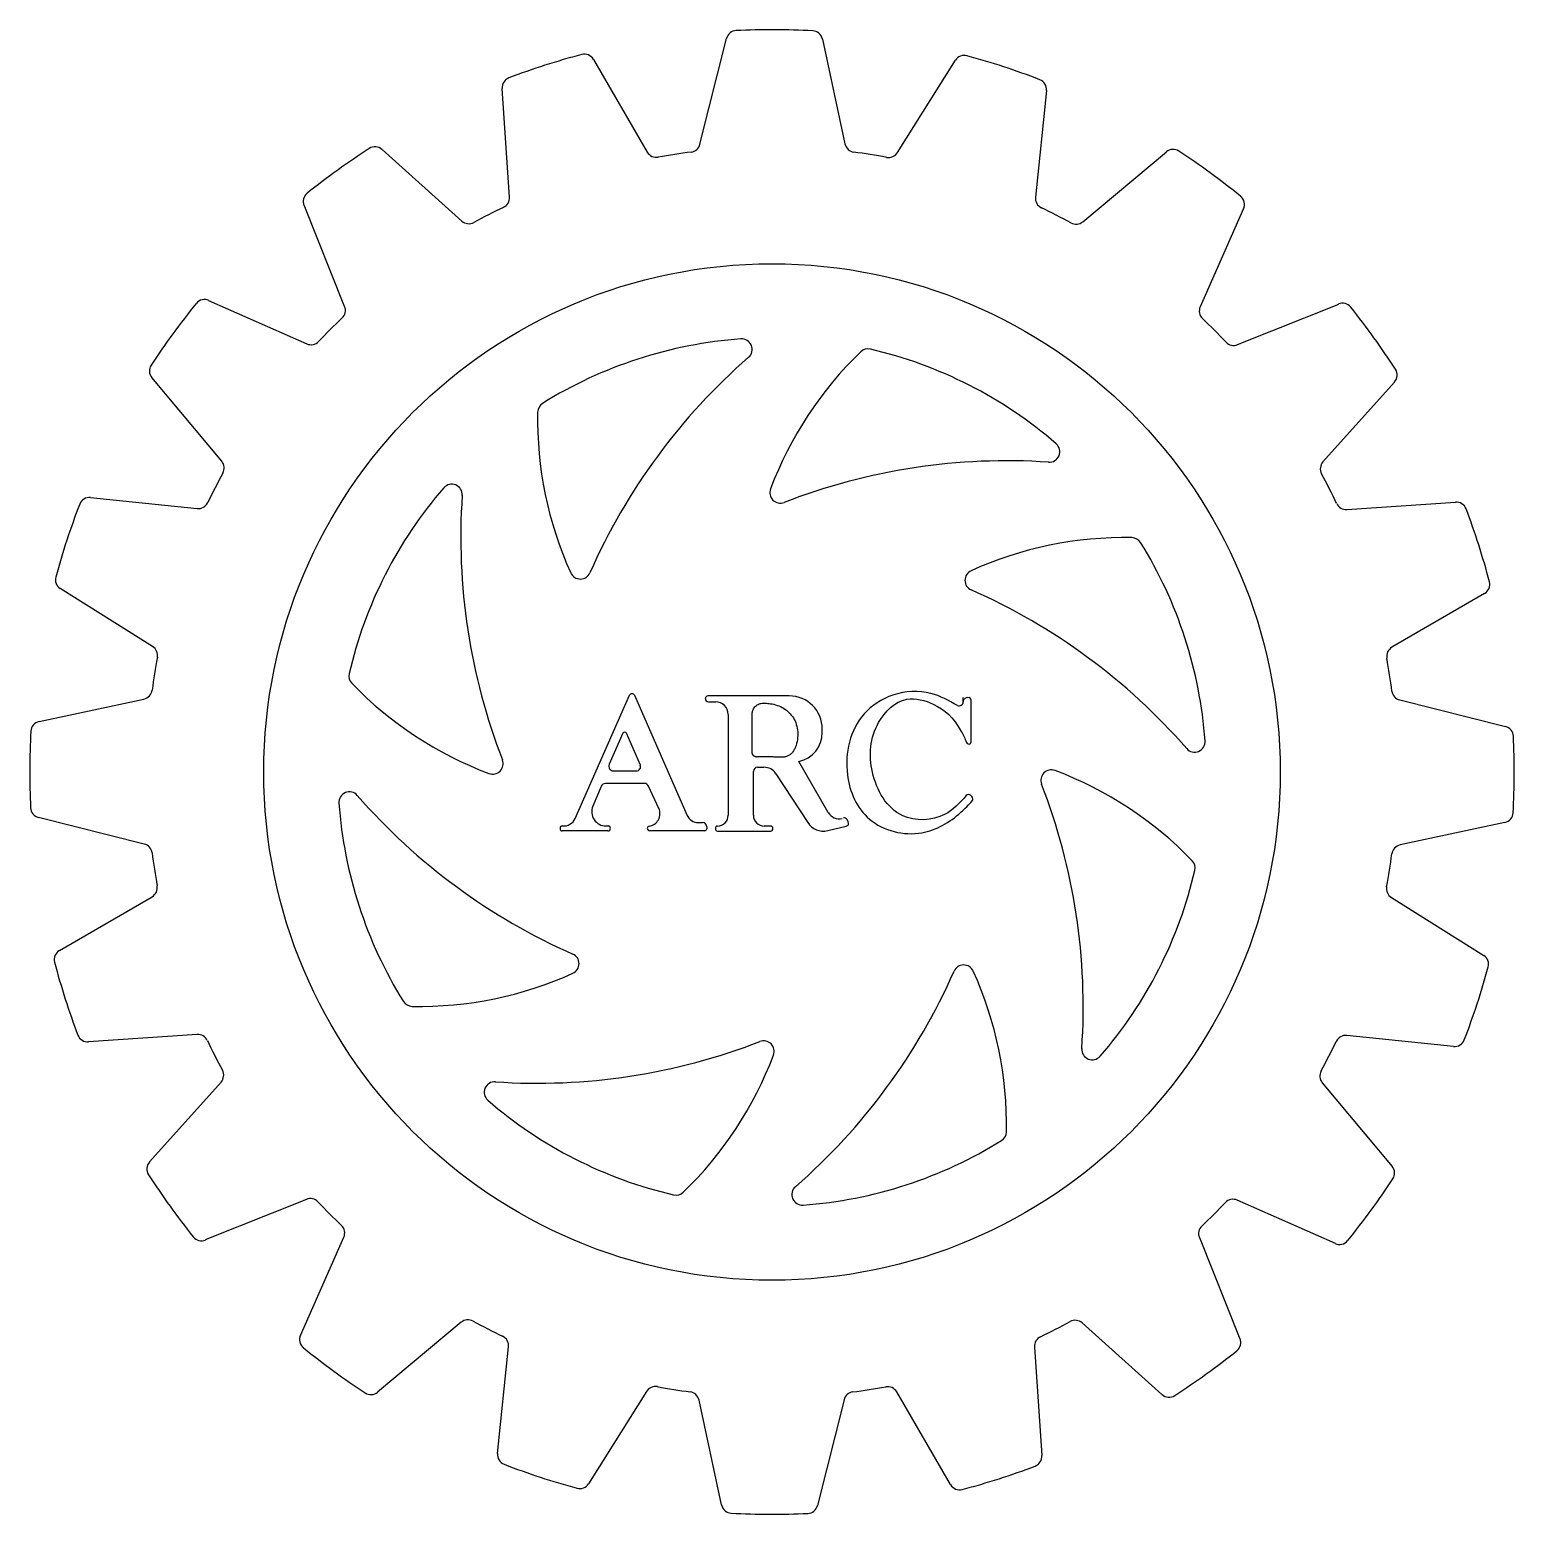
# Model space of a CAD drawing. Header units: millimetres. Extents: x -14.2 to 14.2, y -14.2 to 14.2.
import ezdxf

# ---------------------------------------------------------------- set-up
doc = ezdxf.new("R2010")
doc.units = ezdxf.units.MM
doc.header["$MEASUREMENT"] = 0
doc.layers.add('Default', color=18, linetype='Continuous', true_color=0x000000)

msp = doc.modelspace()

# ---------------------------------------------------------------- linework, layer by layer
at = {"layer": 'Default'}
for p, q in [((-1.376, 11.989), (-0.869, 14.007)), ((0.963, 13.995), (1.393, 11.993)), ((-3.409, 13.608), (-2.381, 11.836)), ((2.396, 11.827), (3.502, 13.59)), ((-5.014, 10.977), (-5.155, 13.053)), ((5.24, 13.013), (5.031, 10.975)), ((-7.447, 11.888), (-5.922, 10.521)), ((5.933, 10.508), (7.53, 11.843)), ((-8.16, 8.89), (-8.936, 10.821)), ((9.005, 10.757), (8.177, 8.883)), ((-10.757, 9.005), (-8.883, 8.177)), ((8.89, 8.16), (10.821, 8.936)), ((-10.508, 5.933), (-11.843, 7.53)), ((11.888, 7.447), (10.521, 5.922)), ((-13.013, 5.24), (-10.975, 5.031)), ((10.977, 5.014), (13.053, 5.155)), ((-11.827, 2.396), (-13.59, 3.502)), ((13.608, 3.409), (11.836, 2.381)), ((-13.995, 0.963), (-11.993, 1.393)), ((11.989, 1.376), (14.007, 0.869)), ((-11.989, -1.376), (-14.007, -0.869)), ((13.995, -0.963), (11.993, -1.393)), ((-13.608, -3.409), (-11.836, -2.381)), ((11.827, -2.396), (13.59, -3.502)), ((-10.977, -5.014), (-13.053, -5.155)), ((13.013, -5.24), (10.975, -5.031)), ((-11.888, -7.447), (-10.521, -5.922)), ((10.508, -5.933), (11.843, -7.53)), ((-8.89, -8.16), (-10.821, -8.936)), ((10.757, -9.005), (8.883, -8.177)), ((-9.005, -10.757), (-8.177, -8.883)), ((8.16, -8.89), (8.936, -10.821)), ((-5.933, -10.508), (-7.53, -11.843)), ((7.447, -11.888), (5.922, -10.521)), ((-5.24, -13.013), (-5.031, -10.975)), ((5.013, -10.981), (5.155, -13.052)), ((-2.396, -11.827), (-3.502, -13.59)), ((3.409, -13.608), (2.381, -11.836)), ((-0.963, -13.995), (-1.393, -11.993)), ((1.376, -11.989), (0.869, -14.007))]:
    msp.add_line(p, q, dxfattribs=at)
at = {"layer": 'Default', "color": 0, "linetype": 'ByBlock', "lineweight": -2}
for p, q in [((-3.757, -0.887), (-2.718, 1.465)), ((-2.628, 1.465), (-1.626, -0.821)), ((0.329, 1.452), (-1.225, 1.452)), ((3.651, 1.342), (3.651, 1.42)), ((-1.215, 1.341), (-1.079, 1.341)), ((3.803, 0.573), (3.803, 1.373)), ((-0.837, 1.099), (-0.837, -0.825)), ((-2.851, 0.739), (-3.11, 0.147)), ((-2.514, 0.133), (-2.779, 0.739)), ((0.961, 0.752), (0.961, 0.821)), ((-3.028, 0.022), (-2.587, 0.022)), ((-0.354, -0.825), (-0.354, 0.012)), ((-0.275, 0.091), (-0.154, 0.091)), ((1.074, -0.772), (0.514, 0.201)), ((-3.261, -0.274), (-3.421, -0.652)), ((-2.437, -0.219), (-3.179, -0.219)), ((-2.161, -0.694), (-2.357, -0.271)), ((0.075, -0.033), (0.684, -0.967)), ((3.816, -0.468), (3.79, -0.445)), ((-3.134, -1.125), (-4.008, -1.125)), ((-3.17, -1.031), (-3.124, -1.031)), ((-1.285, -1.123), (-2.331, -1.123)), ((-1.405, -0.966), (-1.326, -0.966)), ((-1.246, -1.045), (-1.246, -1.084)), ((-1.043, -1.127), (-0.028, -1.127)), ((-0.032, -1.033), (-0.147, -1.033)), ((1.064, -1.119), (1.418, -1.034)), ((1.456, -0.95), (1.434, -0.91))]:
    msp.add_line(p, q, dxfattribs=at)
at = {"layer": 'Default'}
msp.add_circle((0, 0), 9.704, dxfattribs=at)
for centre, radius, start, end in [((-0.675, 13.958), 0.2, 92.7697, 165.8949), ((0, 0), 14.174, 86.8528, 92.7697), ((0.767, 13.953), 0.2, 12.1376, 86.8528), ((0, 0), 14.174, 104.8528, 110.7697), ((-3.582, 13.507), 0.2, 30.1376, 104.8528), ((3.671, 13.483), 0.2, 74.7697, 147.8949), ((0, 0), 14.174, 68.8528, 74.7697), ((-4.955, 13.066), 0.2, 110.7697, 183.8949), ((5.041, 13.033), 0.2, 354.1376, 68.8528), ((0, 0), 14.174, 122.8528, 128.7697), ((-7.581, 11.739), 0.2, 48.1376, 122.8528), ((-1.57, 12.037), 0.2, 277.4324, 345.8949), ((1.589, 12.035), 0.2, 192.1376, 262.479), ((-2.208, 11.937), 0.2, 210.1376, 280.479), ((0, 0), 11.939, 97.4324, 100.479), ((0, 0), 11.939, 79.4324, 82.479), ((2.226, 11.933), 0.2, 259.4324, 327.8949), ((7.658, 11.689), 0.2, 56.7697, 129.8949), ((0, 0), 14.174, 50.8528, 56.7697), ((-8.751, 10.895), 0.2, 128.7697, 201.8949), ((0, 0), 11.939, 115.4324, 118.479), ((-5.213, 10.963), 0.2, 295.4324, 3.8949), ((5.23, 10.955), 0.2, 174.1376, 244.479), ((0, 0), 11.939, 61.4324, 64.479), ((8.822, 10.837), 0.2, 336.1376, 50.8528), ((-5.788, 10.67), 0.2, 228.1376, 298.479), ((5.805, 10.661), 0.2, 241.4324, 309.8949), ((0, 0), 14.174, 140.8528, 146.7697), ((-10.837, 8.822), 0.2, 66.1376, 140.8528), ((-8.346, 8.815), 0.2, 313.4324, 21.8949), ((8.359, 8.803), 0.2, 156.1376, 226.479), ((10.895, 8.751), 0.2, 38.7697, 111.8949), ((0, 0), 14.174, 32.8528, 38.7697), ((0, 0), 11.939, 133.4324, 136.479), ((0, 0), 11.939, 43.4324, 46.479), ((-8.803, 8.359), 0.2, 246.1376, 316.479), ((0, 0), 8.29, 94.1033, 121.8974), ((-0.579, 8.069), 0.2, 311.1149, 94.1033), ((6.613, 2.909), 7.095, 133.8775, 159.4075), ((1.834, 7.879), 0.2, 76.8974, 133.8775), ((0, 0), 8.29, 49.1033, 76.8974), ((8.815, 8.346), 0.2, 223.4324, 291.8949), ((-11.689, 7.658), 0.2, 146.7697, 219.8949), ((7.299, -0.956), 11.78, 131.1149, 156.1695), ((11.739, 7.581), 0.2, 318.1376, 32.8528), ((2.619, 6.733), 7.095, 178.8775, 204.4075), ((-4.275, 6.868), 0.2, 121.8974, 178.8775), ((5.296, 6.115), 0.2, 266.1149, 49.1033), ((0, 0), 11.939, 151.4324, 154.479), ((-10.661, 5.805), 0.2, 331.4324, 39.8949), ((4.485, -5.837), 11.78, 86.1149, 111.1695), ((10.67, 5.788), 0.2, 138.1376, 208.479), ((0, 0), 11.939, 25.4324, 28.479), ((0, 0), 8.29, 139.1033, 166.8974), ((-6.115, 5.296), 0.2, 356.1149, 139.1033), ((0.158, 5.334), 0.2, 159.4075, 291.1695), ((0, 0), 14.174, 158.8528, 164.7697), ((-13.033, 5.041), 0.2, 84.1376, 158.8528), ((-10.955, 5.23), 0.2, 264.1376, 334.479), ((5.837, 4.485), 11.78, 176.1149, 201.1695), ((10.963, 5.213), 0.2, 205.4324, 273.8949), ((13.066, 4.955), 0.2, 20.7697, 93.8949), ((0, 0), 14.174, 14.8528, 20.7697), ((6.733, -2.619), 7.095, 88.8775, 114.4075), ((6.868, 4.275), 0.2, 31.8974, 88.8775), ((0, 0), 8.29, 4.1033, 31.8974), ((-13.483, 3.671), 0.2, 164.7697, 237.8949), ((-3.66, 3.884), 0.2, 204.4075, 336.1695), ((3.884, 3.66), 0.2, 114.4075, 246.1695), ((-0.956, -7.299), 11.78, 41.1149, 66.1695), ((13.507, 3.582), 0.2, 300.1376, 14.8528), ((-11.933, 2.226), 0.2, 349.4324, 57.8949), ((11.937, 2.208), 0.2, 120.1376, 190.479), ((0, 0), 11.939, 169.4324, 172.479), ((0, 0), 11.939, 7.4324, 10.479), ((-7.879, 1.834), 0.2, 166.8974, 223.8775), ((-12.035, 1.589), 0.2, 282.1376, 352.479), ((-2.909, 6.613), 7.095, 223.8775, 249.4075), ((12.037, 1.57), 0.2, 187.4324, 255.8949), ((-13.953, 0.767), 0.2, 102.1376, 176.8528), ((13.958, 0.675), 0.2, 2.7697, 75.8949), ((0, 0), 14.174, 176.8528, 182.7697), ((8.069, 0.579), 0.2, 221.1149, 4.1033), ((0, 0), 14.174, 356.8528, 2.7697), ((-5.334, 0.158), 0.2, 249.4075, 21.1695), ((5.334, -0.158), 0.2, 69.4075, 201.1695), ((2.909, -6.613), 7.095, 43.8775, 69.4075), ((-5.837, -4.485), 11.78, 356.1149, 21.1695), ((-8.069, -0.579), 0.2, 41.1149, 184.1033), ((0.956, 7.299), 11.78, 221.1149, 246.1695), ((-13.958, -0.675), 0.2, 182.7697, 255.8949), ((0, 0), 8.29, 184.1033, 211.8974), ((13.953, -0.767), 0.2, 282.1376, 356.8528), ((-12.037, -1.57), 0.2, 7.4324, 75.8949), ((12.035, -1.589), 0.2, 102.1376, 172.479), ((0, 0), 11.939, 187.4324, 190.479), ((7.879, -1.834), 0.2, 346.8974, 43.8775), ((0, 0), 11.939, 349.4324, 352.479), ((0, 0), 8.29, 319.1033, 346.8974), ((-11.937, -2.208), 0.2, 300.1376, 10.479), ((11.933, -2.226), 0.2, 169.4324, 237.8949), ((-13.507, -3.582), 0.2, 120.1376, 194.8528), ((0, 0), 14.174, 194.8528, 200.7697), ((-3.884, -3.66), 0.2, 294.4075, 66.1695), ((3.66, -3.884), 0.2, 24.4075, 156.1695), ((13.483, -3.671), 0.2, 344.7697, 57.8949), ((-6.733, 2.619), 7.095, 268.8775, 294.4075), ((-7.299, 0.956), 11.78, 311.1149, 336.1695), ((-2.643, -6.744), 7.121, 358.9795, 24.4075), ((0, 0), 14.174, 338.8528, 344.7697), ((-6.868, -4.275), 0.2, 211.8974, 268.8775), ((-13.066, -4.955), 0.2, 200.7697, 273.8949), ((-10.963, -5.213), 0.2, 25.4324, 93.8949), ((10.955, -5.23), 0.2, 84.1376, 154.479), ((0, 0), 11.939, 205.4324, 208.479), ((-4.485, 5.837), 11.78, 266.1149, 291.1695), ((-0.158, -5.334), 0.2, 339.4075, 111.1695), ((6.115, -5.296), 0.2, 176.1149, 319.1033), ((0, 0), 11.939, 331.4324, 334.479), ((13.033, -5.041), 0.2, 264.1376, 338.8528), ((-6.613, -2.909), 7.095, 313.8775, 339.4075), ((-10.67, -5.788), 0.2, 318.1376, 28.479), ((-5.296, -6.115), 0.2, 86.1149, 229.1033), ((10.661, -5.805), 0.2, 151.4324, 219.8949), ((0, 0), 8.29, 229.1033, 256.8974), ((0, 0), 8.29, 274.1033, 301.9184), ((4.277, -6.867), 0.2, 301.9184, 358.891), ((-11.739, -7.581), 0.2, 138.1376, 212.8528), ((11.689, -7.658), 0.2, 326.7697, 39.8949), ((0, 0), 14.174, 212.8528, 218.7697), ((0.579, -8.069), 0.2, 131.1149, 274.1033), ((0, 0), 14.174, 320.8528, 326.7697), ((-8.815, -8.346), 0.2, 43.4324, 111.8949), ((0, 0), 11.939, 223.4324, 226.479), ((-1.834, -7.879), 0.2, 256.8974, 313.8775), ((8.803, -8.359), 0.2, 66.1376, 136.479), ((0, 0), 11.939, 313.4324, 316.479), ((-8.359, -8.803), 0.2, 336.1376, 46.479), ((8.346, -8.815), 0.2, 133.4324, 201.8949), ((-10.895, -8.751), 0.2, 218.7697, 291.8949), ((10.837, -8.822), 0.2, 246.1376, 320.8528), ((-5.805, -10.661), 0.2, 61.4324, 129.8949), ((0, 0), 11.939, 241.4324, 244.479), ((5.788, -10.67), 0.2, 48.1376, 118.479), ((-8.822, -10.837), 0.2, 156.1376, 230.8528), ((0, 0), 11.939, 295.4257, 298.479), ((0, 0), 14.174, 230.8528, 236.7697), ((-5.23, -10.955), 0.2, 354.1376, 64.479), ((5.212, -10.964), 0.2, 115.4257, 184.8702), ((0, 0), 14.174, 302.8528, 308.7697), ((8.751, -10.895), 0.2, 308.7697, 21.8949), ((-7.658, -11.689), 0.2, 236.7697, 309.8949), ((-2.226, -11.933), 0.2, 79.4324, 147.8949), ((0, 0), 11.939, 259.4324, 262.479), ((-1.589, -12.035), 0.2, 12.1376, 82.479), ((1.57, -12.037), 0.2, 97.4324, 165.8949), ((0, 0), 11.939, 277.4324, 280.479), ((2.208, -11.937), 0.2, 30.1376, 100.479), ((7.581, -11.739), 0.2, 228.1376, 302.8528), ((-5.041, -13.033), 0.2, 174.1376, 248.8528), ((0, 0), 14.174, 248.8528, 254.7697), ((0, 0), 14.174, 284.8528, 290.7694), ((4.955, -13.066), 0.2, 290.7694, 3.9285), ((-3.671, -13.483), 0.2, 254.7697, 327.8949), ((3.582, -13.507), 0.2, 210.1376, 284.8528), ((-0.767, -13.953), 0.2, 192.1376, 266.8528), ((0, 0), 14.174, 266.8528, 272.7697), ((0.675, -13.958), 0.2, 272.7697, 345.8949)]:
    msp.add_arc(centre, radius, start, end, dxfattribs=at)
at = {"layer": 'Default', "color": 0, "linetype": 'ByBlock', "lineweight": -2}
for centre, radius, start, end in [((-2.673, 1.445), 0.0495, 23.6542, 156.1683), ((-1.225, 1.405), 0.0475, 90, 181.113), ((0.329, 0.821), 0.632, 0, 90), ((3.729, 1.342), 0.0784, 79.1567, 180), ((3.755, 1.373), 0.0475, 0, 103.9343), ((-1.215, 1.4), 0.0583, 176.0059, 270), ((-1.079, 1.099), 0.242, 0, 90), ((3.572, 1.342), 0.0791, 245.9895, 0), ((-2.815, 0.723), 0.0389, 23.6542, 156.3458), ((0.398, 0.752), 0.563, 281.8544, 0), ((3.764, 0.596), 0.0615, 196.8012, 270), ((3.764, 0.573), 0.0389, 270, 0), ((-3.028, 0.111), 0.0889, 156.3458, 270), ((-2.587, 0.101), 0.0791, 270, 23.6542), ((-0.275, 0.012), 0.0791, 90, 180), ((-0.154, -0.181), 0.272, 33.1071, 90), ((-3.179, -0.308), 0.0889, 90, 157.0381), ((-2.437, -0.308), 0.0889, 24.8269, 90), ((3.751, -0.489), 0.0583, 49.0952, 138.7671), ((3.775, -0.516), 0.0628, 323.2081, 49.0952), ((-3.17, -0.759), 0.272, 157.0381, 270), ((-2.381, -0.795), 0.242, 277.9713, 24.8269), ((-1.405, -0.724), 0.242, 203.6542, 270), ((-1.044, -0.825), 0.208, 270.2701, 0), ((-0.147, -0.825), 0.208, 180, 270), ((1.284, -0.651), 0.242, 210.0173, 283.4452), ((-4.008, -1.069), 0.0389, 84.1425, 193.1134), ((-4.008, -1.086), 0.0389, 168.4751, 270), ((-3.979, -0.789), 0.242, 264.1425, 336.2751), ((-3.134, -1.075), 0.0495, 270, 3.0567), ((-3.124, -1.07), 0.0389, 356.5529, 90), ((-2.342, -1.073), 0.0389, 97.9713, 180), ((-2.331, -1.073), 0.0495, 180, 270), ((-1.326, -1.045), 0.0791, 0, 90), ((-1.285, -1.084), 0.0389, 270, 0), ((-1.043, -1.071), 0.0389, 90.2701, 192.685), ((-1.043, -1.089), 0.0389, 167.315, 270), ((-0.032, -1.082), 0.0495, 0, 90), ((-0.028, -1.082), 0.0454, 270, 0), ((0.981, -0.773), 0.355, 213.1071, 283.4218), ((1.381, -0.936), 0.0593, 26.71, 102.9911), ((1.405, -0.977), 0.0583, 283.4218, 28.4218)]:
    msp.add_arc(centre, radius, start, end, dxfattribs=at)
for points, knots in [([(3.539, 1.27), (3.376, 1.362), (2.999, 1.575), (2.31, 1.534), (1.549, 1.043), (1.306, 0.016), (1.77, -1.036), (2.831, -1.299), (3.488, -0.905), (3.754, -0.627), (3.825, -0.553)], [0, 0, 0, 0, 0.0859759, 0.1982145, 0.2999865, 0.487602, 0.636122, 0.7976153, 0.9288482, 0.9763725, 0.9763725, 0.9763725, 0.9763725]), ([(3.708, -0.451), (3.585, -0.591), (3.274, -0.924), (2.338, -0.963), (1.815, -0.026), (1.893, 0.895), (2.49, 1.492), (3.195, 1.289), (3.5, 1.013), (3.69, 0.628), (3.705, 0.578)], [1.1968498, 1.1968498, 1.1968498, 1.1968498, 1.2949651, 1.4379898, 1.619003, 1.7901803, 1.9149071, 2.0071108, 2.1406215, 2.1737963, 2.1737963, 2.1737963, 2.1737963])]:
    msp.add_open_spline(points, degree=3, knots=knots, dxfattribs=at)
msp.add_rational_spline([(-0.378, 0.375), (-0.378, 0.35), (-0.368, 0.327), (-0.35, 0.31), (-0.332, 0.293), (-0.309, 0.285), (-0.285, 0.286), (-0.196, 0.291), (0.021, 0.297), (0.432, 0.232), (0.588, 0.976), (0.169, 1.297), (-0.114, 1.314), (-0.174, 1.313), (-0.294, 1.311), (-0.378, 1.226), (-0.378, 1.106), (-0.378, 0.891), (-0.378, 0.633), (-0.378, 0.375)], [1, 0.945997291938, 0.945997291938, 1, 0.945997291938, 0.945997291938, 1, 1, 1, 1, 1, 1, 1, 1, 0.808542647246, 0.808542647246, 1, 1, 1, 1], degree=3, knots=[1.096324, 1.096324, 1.096324, 1.096324, 1.168359, 1.168359, 1.168359, 1.240394, 1.240394, 1.240394, 1.354043, 1.516973, 1.764926, 2.04388, 2.117636, 2.117636, 2.117636, 2.440257, 2.440257, 2.440257, 3.21396, 3.21396, 3.21396, 3.21396], dxfattribs=at)

doc.saveas('drawing.dxf')
